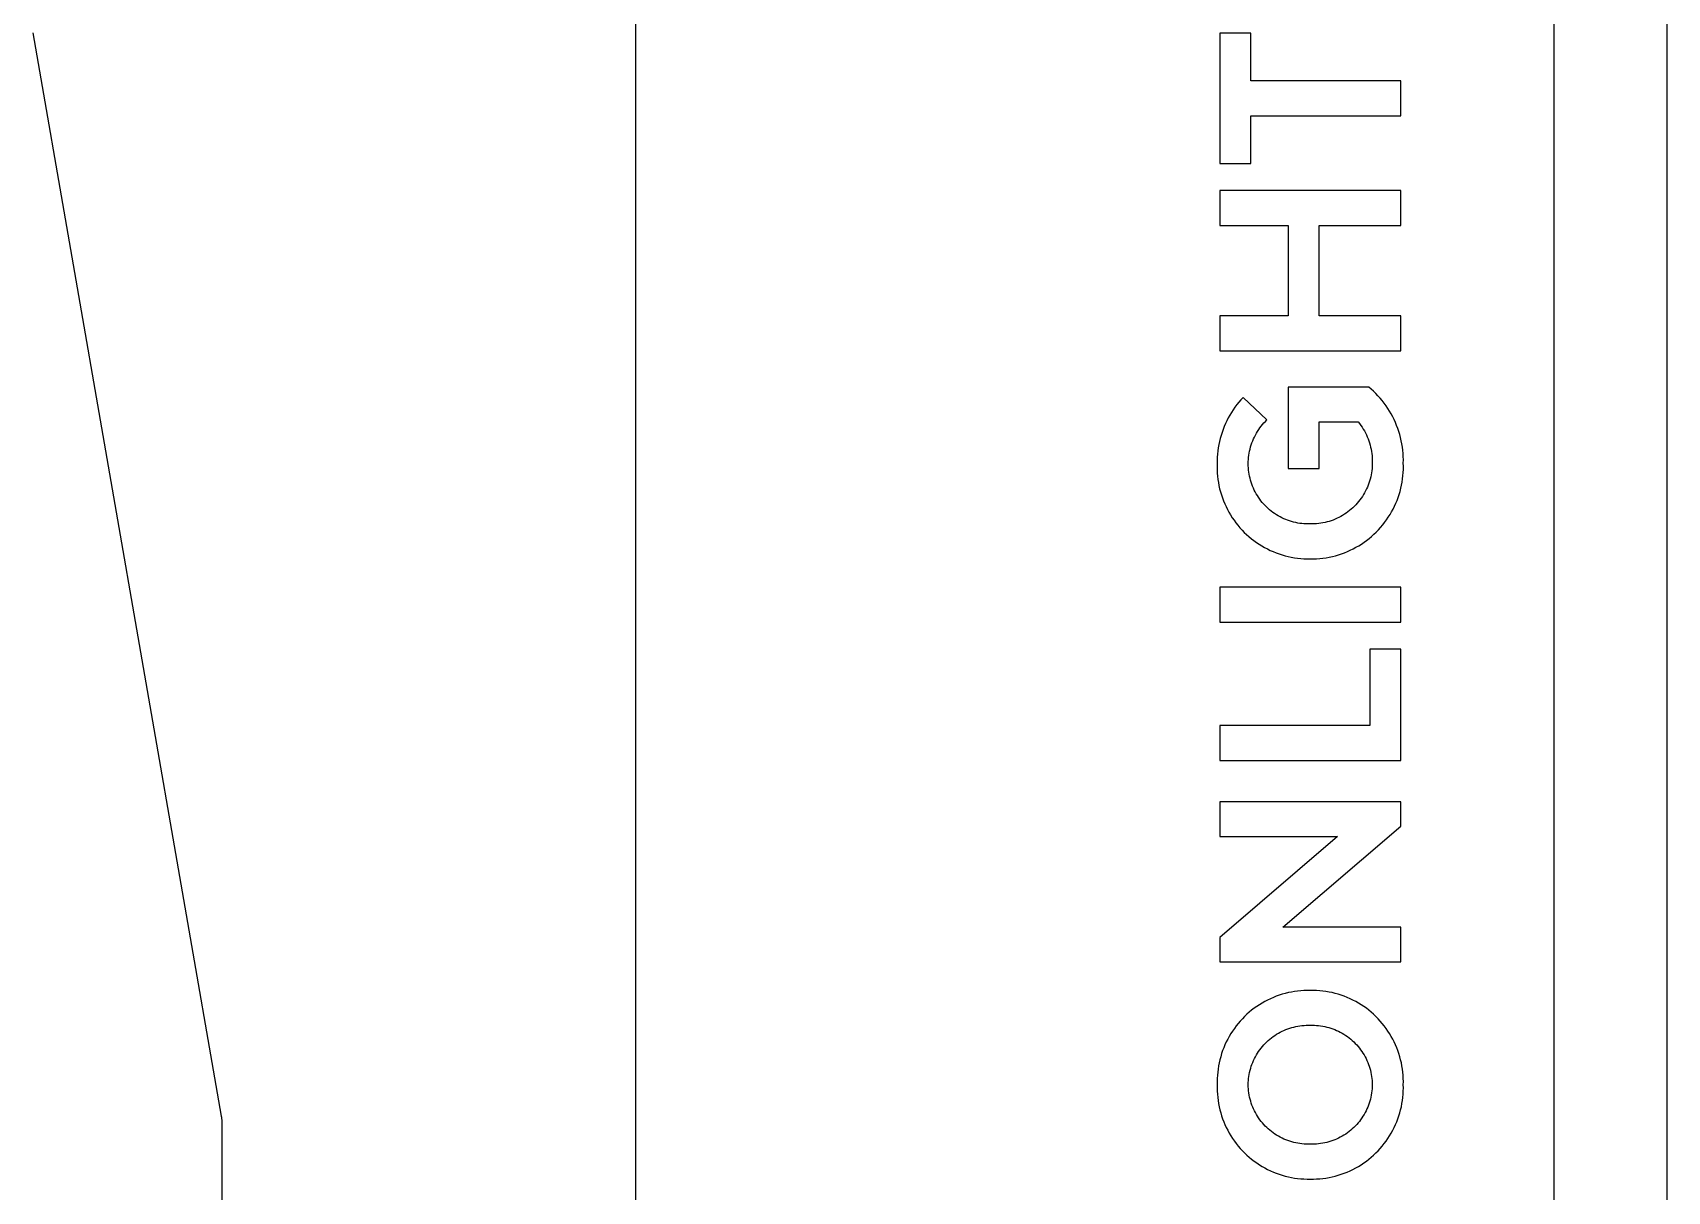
# Model space of a CAD drawing. Header units: inches. Extents: x 0 to 97, y -45 to 96.
# Drawn here: x 64.97 to 97, y 26.06 to 48.77 of the extents above; entities that cross this region are included whole.
import ezdxf

# ---------------------------------------------------------------- set-up
doc = ezdxf.new("R2010")
doc.units = ezdxf.units.IN
doc.header["$MEASUREMENT"] = 0
for name, color, linetype, true_color in [('Information', 7, 'Continuous', 0x000000), ('Outside Profiling (.78_ Depth)', 7, 'Continuous', 0x007f00), ('Pocket (.125_ Depth)', 7, 'Continuous', 0x7d26cd)]:
    doc.layers.add(name, color=color, linetype=linetype, true_color=true_color)

msp = doc.modelspace()

# ---------------------------------------------------------------- linework, layer by layer
at = {"layer": 'Information'}
msp.add_line((97, 0), (97, 96), dxfattribs=at)
at = {"layer": 'Outside Profiling (.78_ Depth)'}
for p, q in [((94.781, 20.078), (94.781, 88.724)), ((76.781, 73.439), (76.781, 4.724)), ((64.972, 48.771), (68.668, 27.536)), ((68.668, 27.536), (68.67, 27.519)), ((68.67, 27.519), (68.672, 27.502)), ((68.672, 27.502), (68.674, 27.485)), ((68.674, 27.485), (68.675, 27.468)), ((68.675, 27.468), (68.675, 27.451)), ((68.675, 27.451), (68.675, 2.686))]:
    msp.add_line(p, q, dxfattribs=at)
at = {"layer": 'Pocket (.125_ Depth)'}
for p, q in [((88.839, 48.765), (88.232, 48.765)), ((88.232, 48.765), (88.232, 46.207)), ((88.839, 47.828), (88.839, 48.765)), ((91.777, 47.828), (88.839, 47.828)), ((91.777, 47.144), (91.777, 47.828)), ((88.839, 46.207), (88.839, 47.144)), ((88.839, 47.144), (91.777, 47.144)), ((88.232, 46.207), (88.839, 46.207)), ((91.777, 45.676), (88.232, 45.676)), ((88.232, 45.676), (88.232, 44.992)), ((91.777, 44.992), (91.777, 45.676)), ((88.232, 44.992), (89.574, 44.992)), ((89.574, 44.992), (89.574, 43.219)), ((90.181, 43.219), (90.181, 44.992)), ((90.181, 44.992), (91.777, 44.992)), ((89.574, 43.219), (88.232, 43.219)), ((88.232, 43.219), (88.232, 42.536)), ((91.777, 43.219), (90.181, 43.219)), ((91.777, 42.536), (91.777, 43.219)), ((88.232, 42.536), (91.777, 42.536)), ((91.149, 41.826), (89.574, 41.826)), ((89.574, 41.826), (89.574, 40.231)), ((91.196, 41.786), (91.149, 41.826)), ((91.243, 41.744), (91.196, 41.786)), ((91.288, 41.7), (91.243, 41.744)), ((91.331, 41.654), (91.288, 41.7)), ((91.373, 41.608), (91.331, 41.654)), ((88.46, 41.33), (88.428, 41.277)), ((88.494, 41.382), (88.46, 41.33)), ((88.529, 41.433), (88.494, 41.382)), ((88.566, 41.483), (88.529, 41.433)), ((88.605, 41.531), (88.566, 41.483)), ((88.645, 41.578), (88.605, 41.531)), ((88.687, 41.624), (88.645, 41.578)), ((89.153, 41.183), (88.687, 41.624)), ((91.413, 41.56), (91.373, 41.608)), ((91.452, 41.51), (91.413, 41.56)), ((91.489, 41.459), (91.452, 41.51)), ((91.524, 41.408), (91.489, 41.459)), ((91.558, 41.354), (91.524, 41.408)), ((91.589, 41.3), (91.558, 41.354)), ((88.296, 40.996), (88.275, 40.938)), ((88.319, 41.054), (88.296, 40.996)), ((88.343, 41.111), (88.319, 41.054)), ((88.369, 41.167), (88.343, 41.111)), ((88.398, 41.222), (88.369, 41.167)), ((88.428, 41.277), (88.398, 41.222)), ((88.994, 40.991), (89.017, 41.025)), ((89.017, 41.025), (89.042, 41.059)), ((89.042, 41.059), (89.069, 41.091)), ((89.069, 41.091), (89.096, 41.123)), ((89.096, 41.123), (89.124, 41.154)), ((89.124, 41.154), (89.153, 41.183)), ((90.181, 40.231), (90.181, 41.143)), ((90.181, 41.143), (90.946, 41.143)), ((90.946, 41.143), (90.972, 41.109)), ((90.972, 41.109), (90.997, 41.074)), ((90.997, 41.074), (91.021, 41.039)), ((91.021, 41.039), (91.044, 41.003)), ((91.044, 41.003), (91.065, 40.966)), ((91.619, 41.245), (91.589, 41.3)), ((91.647, 41.189), (91.619, 41.245)), ((91.673, 41.132), (91.647, 41.189)), ((91.697, 41.074), (91.673, 41.132)), ((91.719, 41.015), (91.697, 41.074)), ((91.739, 40.956), (91.719, 41.015)), ((88.213, 40.698), (88.202, 40.637)), ((88.225, 40.758), (88.213, 40.698)), ((88.24, 40.819), (88.225, 40.758)), ((88.257, 40.879), (88.24, 40.819)), ((88.275, 40.938), (88.257, 40.879)), ((88.836, 40.652), (88.848, 40.692)), ((88.848, 40.692), (88.862, 40.731)), ((88.862, 40.731), (88.877, 40.77)), ((88.877, 40.77), (88.893, 40.808)), ((88.893, 40.808), (88.911, 40.846)), ((88.911, 40.846), (88.93, 40.883)), ((88.93, 40.883), (88.95, 40.92)), ((88.95, 40.92), (88.971, 40.956)), ((88.971, 40.956), (88.994, 40.991)), ((91.065, 40.966), (91.085, 40.928)), ((91.085, 40.928), (91.103, 40.89)), ((91.103, 40.89), (91.121, 40.851)), ((91.121, 40.851), (91.137, 40.811)), ((91.137, 40.811), (91.151, 40.771)), ((91.151, 40.771), (91.165, 40.731)), ((91.165, 40.731), (91.177, 40.69)), ((91.177, 40.69), (91.187, 40.649)), ((91.757, 40.896), (91.739, 40.956)), ((91.774, 40.835), (91.757, 40.896)), ((91.788, 40.774), (91.774, 40.835)), ((91.8, 40.712), (91.788, 40.774)), ((91.809, 40.65), (91.8, 40.712)), ((88.183, 40.451), (88.181, 40.389)), ((88.181, 40.389), (88.181, 40.327)), ((88.188, 40.513), (88.183, 40.451)), ((88.194, 40.575), (88.188, 40.513)), ((88.202, 40.637), (88.194, 40.575)), ((88.789, 40.322), (88.79, 40.364)), ((88.79, 40.364), (88.792, 40.406)), ((88.792, 40.406), (88.796, 40.447)), ((88.796, 40.447), (88.801, 40.489)), ((88.801, 40.489), (88.808, 40.53)), ((88.808, 40.53), (88.816, 40.571)), ((88.816, 40.571), (88.825, 40.611)), ((88.825, 40.611), (88.836, 40.652)), ((91.187, 40.649), (91.196, 40.607)), ((91.196, 40.607), (91.204, 40.565)), ((91.204, 40.565), (91.21, 40.523)), ((91.21, 40.523), (91.214, 40.48)), ((91.214, 40.48), (91.218, 40.438)), ((91.218, 40.438), (91.219, 40.395)), ((91.219, 40.395), (91.22, 40.353)), ((91.817, 40.588), (91.809, 40.65)), ((91.823, 40.526), (91.817, 40.588)), ((91.827, 40.463), (91.823, 40.526)), ((91.828, 40.4), (91.827, 40.463)), ((91.827, 40.337), (91.828, 40.4)), ((88.181, 40.327), (88.179, 40.265)), ((88.179, 40.265), (88.18, 40.203)), ((88.18, 40.203), (88.183, 40.141)), ((88.183, 40.141), (88.188, 40.079)), ((88.188, 40.079), (88.195, 40.017)), ((88.789, 40.281), (88.789, 40.322)), ((88.792, 40.24), (88.789, 40.281)), ((88.795, 40.199), (88.792, 40.24)), ((88.8, 40.159), (88.795, 40.199)), ((88.807, 40.118), (88.8, 40.159)), ((88.815, 40.078), (88.807, 40.118)), ((88.824, 40.038), (88.815, 40.078)), ((88.835, 39.998), (88.824, 40.038)), ((89.574, 40.231), (90.181, 40.231)), ((91.189, 40.064), (91.178, 40.023)), ((91.197, 40.104), (91.189, 40.064)), ((91.205, 40.145), (91.197, 40.104)), ((91.211, 40.187), (91.205, 40.145)), ((91.215, 40.228), (91.211, 40.187)), ((91.218, 40.269), (91.215, 40.228)), ((91.22, 40.311), (91.218, 40.269)), ((91.22, 40.353), (91.22, 40.311)), ((91.813, 40.027), (91.82, 40.088)), ((91.82, 40.088), (91.825, 40.151)), ((91.825, 40.151), (91.828, 40.213)), ((91.829, 40.275), (91.827, 40.337)), ((91.828, 40.213), (91.829, 40.275)), ((88.195, 40.017), (88.204, 39.956)), ((88.204, 39.956), (88.216, 39.894)), ((88.216, 39.894), (88.229, 39.834)), ((88.229, 39.834), (88.245, 39.774)), ((88.245, 39.774), (88.263, 39.714)), ((88.847, 39.959), (88.835, 39.998)), ((88.86, 39.92), (88.847, 39.959)), ((88.875, 39.882), (88.86, 39.92)), ((88.891, 39.844), (88.875, 39.882)), ((88.908, 39.807), (88.891, 39.844)), ((88.927, 39.77), (88.908, 39.807)), ((88.947, 39.734), (88.927, 39.77)), ((88.968, 39.699), (88.947, 39.734)), ((91.048, 39.718), (91.026, 39.683)), ((91.069, 39.754), (91.048, 39.718)), ((91.089, 39.791), (91.069, 39.754)), ((91.107, 39.828), (91.089, 39.791)), ((91.124, 39.866), (91.107, 39.828)), ((91.14, 39.905), (91.124, 39.866)), ((91.154, 39.944), (91.14, 39.905)), ((91.167, 39.983), (91.154, 39.944)), ((91.178, 40.023), (91.167, 39.983)), ((91.726, 39.664), (91.746, 39.723)), ((91.746, 39.723), (91.764, 39.782)), ((91.764, 39.782), (91.779, 39.843)), ((91.779, 39.843), (91.793, 39.904)), ((91.793, 39.904), (91.804, 39.965)), ((91.804, 39.965), (91.813, 40.027)), ((88.263, 39.714), (88.282, 39.655)), ((88.282, 39.655), (88.304, 39.597)), ((88.304, 39.597), (88.328, 39.539)), ((88.328, 39.539), (88.354, 39.483)), ((88.354, 39.483), (88.381, 39.427)), ((88.381, 39.427), (88.411, 39.372)), ((88.99, 39.665), (88.968, 39.699)), ((89.013, 39.631), (88.99, 39.665)), ((89.038, 39.598), (89.013, 39.631)), ((89.064, 39.566), (89.038, 39.598)), ((89.091, 39.535), (89.064, 39.566)), ((89.119, 39.505), (89.091, 39.535)), ((89.148, 39.476), (89.119, 39.505)), ((89.178, 39.448), (89.148, 39.476)), ((89.208, 39.421), (89.178, 39.448)), ((89.24, 39.395), (89.208, 39.421)), ((89.273, 39.37), (89.24, 39.395)), ((90.776, 39.406), (90.743, 39.381)), ((90.808, 39.433), (90.776, 39.406)), ((90.839, 39.461), (90.808, 39.433)), ((90.869, 39.49), (90.839, 39.461)), ((90.898, 39.519), (90.869, 39.49)), ((90.926, 39.55), (90.898, 39.519)), ((90.952, 39.582), (90.926, 39.55)), ((90.978, 39.615), (90.952, 39.582)), ((91.003, 39.649), (90.978, 39.615)), ((91.026, 39.683), (91.003, 39.649)), ((91.598, 39.38), (91.628, 39.435)), ((91.628, 39.435), (91.655, 39.491)), ((91.655, 39.491), (91.681, 39.547)), ((91.681, 39.547), (91.705, 39.605)), ((91.705, 39.605), (91.726, 39.664)), ((88.411, 39.372), (88.442, 39.319)), ((88.442, 39.319), (88.476, 39.266)), ((88.476, 39.266), (88.511, 39.215)), ((88.511, 39.215), (88.548, 39.165)), ((88.548, 39.165), (88.586, 39.116)), ((88.586, 39.116), (88.626, 39.068)), ((89.306, 39.346), (89.273, 39.37)), ((89.341, 39.324), (89.306, 39.346)), ((89.376, 39.303), (89.341, 39.324)), ((89.412, 39.283), (89.376, 39.303)), ((89.448, 39.264), (89.412, 39.283)), ((89.485, 39.246), (89.448, 39.264)), ((89.523, 39.23), (89.485, 39.246)), ((89.561, 39.215), (89.523, 39.23)), ((89.6, 39.202), (89.561, 39.215)), ((89.639, 39.189), (89.6, 39.202)), ((89.679, 39.179), (89.639, 39.189)), ((89.719, 39.169), (89.679, 39.179)), ((89.759, 39.161), (89.719, 39.169)), ((89.799, 39.154), (89.759, 39.161)), ((89.84, 39.149), (89.799, 39.154)), ((89.881, 39.145), (89.84, 39.149)), ((89.922, 39.143), (89.881, 39.145)), ((89.963, 39.142), (89.922, 39.143)), ((90.004, 39.142), (89.963, 39.142)), ((90.046, 39.142), (90.004, 39.142)), ((90.087, 39.144), (90.046, 39.142)), ((90.129, 39.146), (90.087, 39.144)), ((90.17, 39.151), (90.129, 39.146)), ((90.211, 39.156), (90.17, 39.151)), ((90.252, 39.164), (90.211, 39.156)), ((90.293, 39.172), (90.252, 39.164)), ((90.334, 39.182), (90.293, 39.172)), ((90.374, 39.193), (90.334, 39.182)), ((90.413, 39.206), (90.374, 39.193)), ((90.452, 39.22), (90.413, 39.206)), ((90.491, 39.236), (90.452, 39.22)), ((90.529, 39.253), (90.491, 39.236)), ((90.566, 39.271), (90.529, 39.253)), ((90.603, 39.29), (90.566, 39.271)), ((90.639, 39.311), (90.603, 39.29)), ((90.675, 39.333), (90.639, 39.311)), ((90.709, 39.356), (90.675, 39.333)), ((90.743, 39.381), (90.709, 39.356)), ((91.341, 39.029), (91.383, 39.075)), ((91.383, 39.075), (91.423, 39.123)), ((91.423, 39.123), (91.462, 39.172)), ((91.462, 39.172), (91.498, 39.222)), ((91.498, 39.222), (91.533, 39.273)), ((91.533, 39.273), (91.567, 39.326)), ((91.567, 39.326), (91.598, 39.38)), ((88.626, 39.068), (88.668, 39.023)), ((88.668, 39.023), (88.712, 38.978)), ((88.712, 38.978), (88.757, 38.935)), ((88.757, 38.935), (88.803, 38.894)), ((88.803, 38.894), (88.851, 38.854)), ((88.851, 38.854), (88.9, 38.816)), ((88.9, 38.816), (88.95, 38.779)), ((88.95, 38.779), (89.002, 38.745)), ((91.007, 38.749), (91.059, 38.784)), ((91.059, 38.784), (91.109, 38.821)), ((91.109, 38.821), (91.158, 38.859)), ((91.158, 38.859), (91.206, 38.899)), ((91.206, 38.899), (91.253, 38.941)), ((91.253, 38.941), (91.298, 38.984)), ((91.298, 38.984), (91.341, 39.029)), ((89.002, 38.745), (89.055, 38.712)), ((89.055, 38.712), (89.109, 38.681)), ((89.109, 38.681), (89.164, 38.652)), ((89.164, 38.652), (89.22, 38.625)), ((89.22, 38.625), (89.277, 38.6)), ((89.277, 38.6), (89.334, 38.577)), ((89.334, 38.577), (89.393, 38.555)), ((89.393, 38.555), (89.452, 38.536)), ((89.452, 38.536), (89.512, 38.519)), ((89.512, 38.519), (89.572, 38.504)), ((89.572, 38.504), (89.633, 38.491)), ((89.633, 38.491), (89.694, 38.48)), ((89.694, 38.48), (89.756, 38.472)), ((89.756, 38.472), (89.818, 38.465)), ((89.818, 38.465), (89.88, 38.461)), ((89.88, 38.461), (89.942, 38.459)), ((89.942, 38.459), (90.004, 38.459)), ((90.004, 38.459), (90.066, 38.459)), ((90.066, 38.459), (90.129, 38.461)), ((90.129, 38.461), (90.191, 38.466)), ((90.191, 38.466), (90.253, 38.473)), ((90.253, 38.473), (90.315, 38.482)), ((90.315, 38.482), (90.376, 38.493)), ((90.376, 38.493), (90.437, 38.506)), ((90.437, 38.506), (90.497, 38.521)), ((90.497, 38.521), (90.557, 38.539)), ((90.557, 38.539), (90.616, 38.558)), ((90.616, 38.558), (90.675, 38.58)), ((90.675, 38.58), (90.733, 38.603)), ((90.733, 38.603), (90.789, 38.629)), ((90.789, 38.629), (90.845, 38.656)), ((90.845, 38.656), (90.9, 38.685)), ((90.9, 38.685), (90.954, 38.716)), ((90.954, 38.716), (91.007, 38.749)), ((91.777, 37.901), (88.232, 37.901)), ((88.232, 37.901), (88.232, 37.218)), ((91.777, 37.218), (91.777, 37.901)), ((88.232, 37.218), (91.777, 37.218)), ((91.777, 36.686), (91.169, 36.686)), ((91.169, 36.686), (91.169, 35.192)), ((91.777, 34.508), (91.777, 36.686)), ((91.169, 35.192), (88.232, 35.192)), ((88.232, 35.192), (88.232, 34.508)), ((88.232, 34.508), (91.777, 34.508)), ((91.777, 33.698), (88.232, 33.698)), ((88.232, 33.698), (88.232, 33.014)), ((91.777, 33.217), (91.777, 33.698)), ((88.232, 33.014), (90.541, 33.014)), ((90.541, 33.014), (88.232, 31.039)), ((89.467, 31.242), (91.777, 33.217)), ((91.777, 31.242), (89.467, 31.242)), ((91.777, 30.558), (91.777, 31.242)), ((88.232, 31.039), (88.232, 30.558)), ((88.232, 30.558), (91.777, 30.558)), ((89.169, 29.811), (89.114, 29.783)), ((89.224, 29.838), (89.169, 29.811)), ((89.281, 29.863), (89.224, 29.838)), ((89.338, 29.886), (89.281, 29.863)), ((89.396, 29.907), (89.338, 29.886)), ((89.455, 29.925), (89.396, 29.907)), ((89.515, 29.942), (89.455, 29.925)), ((89.575, 29.957), (89.515, 29.942)), ((89.635, 29.969), (89.575, 29.957)), ((89.696, 29.98), (89.635, 29.969)), ((89.757, 29.988), (89.696, 29.98)), ((89.819, 29.995), (89.757, 29.988)), ((89.881, 29.999), (89.819, 29.995)), ((89.942, 30.001), (89.881, 29.999)), ((90.004, 30.001), (89.942, 30.001)), ((90.066, 30.001), (90.004, 30.001)), ((90.128, 29.999), (90.066, 30.001)), ((90.189, 29.995), (90.128, 29.999)), ((90.251, 29.988), (90.189, 29.995)), ((90.312, 29.98), (90.251, 29.988)), ((90.373, 29.969), (90.312, 29.98)), ((90.433, 29.957), (90.373, 29.969)), ((90.493, 29.942), (90.433, 29.957)), ((90.553, 29.925), (90.493, 29.942)), ((90.612, 29.907), (90.553, 29.925)), ((90.67, 29.886), (90.612, 29.907)), ((90.727, 29.863), (90.67, 29.886)), ((90.784, 29.838), (90.727, 29.863)), ((90.84, 29.811), (90.784, 29.838)), ((90.894, 29.783), (90.84, 29.811)), ((88.718, 29.49), (88.674, 29.446)), ((88.762, 29.532), (88.718, 29.49)), ((88.809, 29.573), (88.762, 29.532)), ((88.856, 29.612), (88.809, 29.573)), ((88.906, 29.65), (88.856, 29.612)), ((88.956, 29.686), (88.906, 29.65)), ((89.007, 29.72), (88.956, 29.686)), ((89.06, 29.752), (89.007, 29.72)), ((89.114, 29.783), (89.06, 29.752)), ((90.948, 29.752), (90.894, 29.783)), ((91.001, 29.72), (90.948, 29.752)), ((91.052, 29.686), (91.001, 29.72)), ((91.103, 29.65), (91.052, 29.686)), ((91.152, 29.612), (91.103, 29.65)), ((91.199, 29.573), (91.152, 29.612)), ((91.246, 29.532), (91.199, 29.573)), ((91.291, 29.49), (91.246, 29.532)), ((91.334, 29.446), (91.291, 29.49)), ((88.448, 29.153), (88.416, 29.1)), ((88.481, 29.205), (88.448, 29.153)), ((88.517, 29.255), (88.481, 29.205)), ((88.553, 29.305), (88.517, 29.255)), ((88.592, 29.353), (88.553, 29.305)), ((88.632, 29.4), (88.592, 29.353)), ((88.674, 29.446), (88.632, 29.4)), ((89.344, 29.14), (89.379, 29.161)), ((89.379, 29.161), (89.415, 29.181)), ((89.415, 29.181), (89.451, 29.199)), ((89.451, 29.199), (89.488, 29.217)), ((89.488, 29.217), (89.526, 29.232)), ((89.526, 29.232), (89.564, 29.247)), ((89.564, 29.247), (89.602, 29.26)), ((89.602, 29.26), (89.641, 29.272)), ((89.641, 29.272), (89.681, 29.283)), ((89.681, 29.283), (89.72, 29.292)), ((89.72, 29.292), (89.76, 29.3)), ((89.76, 29.3), (89.801, 29.306)), ((89.801, 29.306), (89.841, 29.311)), ((89.841, 29.311), (89.882, 29.315)), ((89.882, 29.315), (89.923, 29.317)), ((89.923, 29.317), (89.963, 29.318)), ((89.963, 29.318), (90.004, 29.317)), ((90.004, 29.317), (90.045, 29.318)), ((90.045, 29.318), (90.086, 29.317)), ((90.086, 29.317), (90.126, 29.315)), ((90.126, 29.315), (90.167, 29.311)), ((90.167, 29.311), (90.207, 29.306)), ((90.207, 29.306), (90.248, 29.3)), ((90.248, 29.3), (90.288, 29.292)), ((90.288, 29.292), (90.328, 29.283)), ((90.328, 29.283), (90.367, 29.272)), ((90.367, 29.272), (90.406, 29.26)), ((90.406, 29.26), (90.444, 29.247)), ((90.444, 29.247), (90.483, 29.232)), ((90.483, 29.232), (90.52, 29.217)), ((90.52, 29.217), (90.557, 29.199)), ((90.557, 29.199), (90.593, 29.181)), ((90.593, 29.181), (90.629, 29.161)), ((90.629, 29.161), (90.664, 29.14)), ((91.376, 29.4), (91.334, 29.446)), ((91.416, 29.353), (91.376, 29.4)), ((91.455, 29.305), (91.416, 29.353)), ((91.492, 29.255), (91.455, 29.305)), ((91.527, 29.205), (91.492, 29.255)), ((91.56, 29.153), (91.527, 29.205)), ((91.592, 29.1), (91.56, 29.153)), ((88.309, 28.877), (88.287, 28.82)), ((88.333, 28.934), (88.309, 28.877)), ((88.359, 28.99), (88.333, 28.934)), ((88.387, 29.045), (88.359, 28.99)), ((88.416, 29.1), (88.387, 29.045)), ((88.993, 28.804), (89.017, 28.837)), ((89.017, 28.837), (89.042, 28.87)), ((89.042, 28.87), (89.067, 28.901)), ((89.067, 28.901), (89.094, 28.932)), ((89.094, 28.932), (89.122, 28.962)), ((89.122, 28.962), (89.151, 28.991)), ((89.151, 28.991), (89.181, 29.018)), ((89.181, 29.018), (89.212, 29.045)), ((89.212, 29.045), (89.244, 29.07)), ((89.244, 29.07), (89.276, 29.095)), ((89.276, 29.095), (89.31, 29.118)), ((89.31, 29.118), (89.344, 29.14)), ((90.664, 29.14), (90.698, 29.118)), ((90.698, 29.118), (90.732, 29.095)), ((90.732, 29.095), (90.765, 29.07)), ((90.765, 29.07), (90.796, 29.045)), ((90.796, 29.045), (90.827, 29.018)), ((90.827, 29.018), (90.857, 28.991)), ((90.857, 28.991), (90.886, 28.962)), ((90.886, 28.962), (90.914, 28.932)), ((90.914, 28.932), (90.941, 28.901)), ((90.941, 28.901), (90.967, 28.87)), ((90.967, 28.87), (90.991, 28.837)), ((90.991, 28.837), (91.015, 28.804)), ((91.622, 29.045), (91.592, 29.1)), ((91.65, 28.99), (91.622, 29.045)), ((91.676, 28.934), (91.65, 28.99)), ((91.7, 28.877), (91.676, 28.934)), ((91.722, 28.82), (91.7, 28.877)), ((88.207, 28.521), (88.197, 28.46)), ((88.219, 28.582), (88.207, 28.521)), ((88.233, 28.642), (88.219, 28.582)), ((88.249, 28.702), (88.233, 28.642)), ((88.267, 28.761), (88.249, 28.702)), ((88.287, 28.82), (88.267, 28.761)), ((88.837, 28.474), (88.849, 28.513)), ((88.849, 28.513), (88.862, 28.551)), ((88.862, 28.551), (88.877, 28.589)), ((88.877, 28.589), (88.893, 28.627)), ((88.893, 28.627), (88.911, 28.663)), ((88.911, 28.663), (88.93, 28.7)), ((88.93, 28.7), (88.95, 28.735)), ((88.95, 28.735), (88.971, 28.77)), ((88.971, 28.77), (88.993, 28.804)), ((91.015, 28.804), (91.037, 28.77)), ((91.037, 28.77), (91.059, 28.735)), ((91.059, 28.735), (91.079, 28.7)), ((91.079, 28.7), (91.097, 28.663)), ((91.097, 28.663), (91.115, 28.627)), ((91.115, 28.627), (91.131, 28.589)), ((91.131, 28.589), (91.146, 28.551)), ((91.146, 28.551), (91.159, 28.513)), ((91.159, 28.513), (91.172, 28.474)), ((91.742, 28.761), (91.722, 28.82)), ((91.76, 28.702), (91.742, 28.761)), ((91.775, 28.642), (91.76, 28.702)), ((91.789, 28.582), (91.775, 28.642)), ((91.801, 28.521), (91.789, 28.582)), ((91.811, 28.46), (91.801, 28.521)), ((88.181, 28.276), (88.18, 28.214)), ((88.18, 28.214), (88.181, 28.152)), ((88.184, 28.337), (88.181, 28.276)), ((88.19, 28.399), (88.184, 28.337)), ((88.197, 28.46), (88.19, 28.399)), ((88.789, 28.152), (88.79, 28.193)), ((88.79, 28.193), (88.792, 28.234)), ((88.792, 28.234), (88.796, 28.274)), ((88.796, 28.274), (88.801, 28.315)), ((88.801, 28.315), (88.808, 28.355)), ((88.808, 28.355), (88.816, 28.395)), ((88.816, 28.395), (88.826, 28.435)), ((88.826, 28.435), (88.837, 28.474)), ((91.172, 28.474), (91.182, 28.435)), ((91.182, 28.435), (91.192, 28.395)), ((91.192, 28.395), (91.2, 28.355)), ((91.2, 28.355), (91.207, 28.315)), ((91.207, 28.315), (91.212, 28.274)), ((91.212, 28.274), (91.216, 28.234)), ((91.216, 28.234), (91.219, 28.193)), ((91.219, 28.193), (91.22, 28.152)), ((91.818, 28.399), (91.811, 28.46)), ((91.824, 28.337), (91.818, 28.399)), ((91.827, 28.276), (91.824, 28.337)), ((91.828, 28.214), (91.827, 28.276)), ((91.827, 28.152), (91.828, 28.214)), ((88.181, 28.152), (88.18, 28.09)), ((88.18, 28.09), (88.181, 28.029)), ((88.181, 28.029), (88.184, 27.967)), ((88.184, 27.967), (88.19, 27.905)), ((88.19, 27.905), (88.197, 27.844)), ((88.79, 28.111), (88.789, 28.152)), ((88.792, 28.071), (88.79, 28.111)), ((88.796, 28.03), (88.792, 28.071)), ((88.801, 27.99), (88.796, 28.03)), ((88.808, 27.949), (88.801, 27.99)), ((88.816, 27.909), (88.808, 27.949)), ((88.826, 27.87), (88.816, 27.909)), ((88.837, 27.831), (88.826, 27.87)), ((91.182, 27.87), (91.172, 27.831)), ((91.192, 27.909), (91.182, 27.87)), ((91.2, 27.949), (91.192, 27.909)), ((91.207, 27.99), (91.2, 27.949)), ((91.212, 28.03), (91.207, 27.99)), ((91.216, 28.071), (91.212, 28.03)), ((91.219, 28.111), (91.216, 28.071)), ((91.22, 28.152), (91.219, 28.111)), ((91.811, 27.844), (91.818, 27.905)), ((91.818, 27.905), (91.824, 27.967)), ((91.824, 27.967), (91.827, 28.029)), ((91.828, 28.09), (91.827, 28.152)), ((91.827, 28.029), (91.828, 28.09)), ((88.197, 27.844), (88.207, 27.783)), ((88.207, 27.783), (88.219, 27.722)), ((88.219, 27.722), (88.233, 27.662)), ((88.233, 27.662), (88.249, 27.602)), ((88.249, 27.602), (88.267, 27.543)), ((88.849, 27.792), (88.837, 27.831)), ((88.862, 27.753), (88.849, 27.792)), ((88.877, 27.715), (88.862, 27.753)), ((88.893, 27.678), (88.877, 27.715)), ((88.911, 27.641), (88.893, 27.678)), ((88.93, 27.605), (88.911, 27.641)), ((88.95, 27.569), (88.93, 27.605)), ((88.971, 27.534), (88.95, 27.569)), ((91.059, 27.569), (91.037, 27.534)), ((91.079, 27.605), (91.059, 27.569)), ((91.097, 27.641), (91.079, 27.605)), ((91.115, 27.678), (91.097, 27.641)), ((91.131, 27.715), (91.115, 27.678)), ((91.146, 27.753), (91.131, 27.715)), ((91.159, 27.792), (91.146, 27.753)), ((91.172, 27.831), (91.159, 27.792)), ((91.742, 27.543), (91.76, 27.602)), ((91.76, 27.602), (91.775, 27.662)), ((91.775, 27.662), (91.789, 27.722)), ((91.789, 27.722), (91.801, 27.783)), ((91.801, 27.783), (91.811, 27.844)), ((88.267, 27.543), (88.287, 27.485)), ((88.287, 27.485), (88.309, 27.427)), ((88.309, 27.427), (88.333, 27.37)), ((88.333, 27.37), (88.359, 27.314)), ((88.359, 27.314), (88.387, 27.259)), ((88.387, 27.259), (88.416, 27.205)), ((88.993, 27.5), (88.971, 27.534)), ((89.017, 27.467), (88.993, 27.5)), ((89.042, 27.434), (89.017, 27.467)), ((89.067, 27.403), (89.042, 27.434)), ((89.094, 27.372), (89.067, 27.403)), ((89.122, 27.343), (89.094, 27.372)), ((89.151, 27.314), (89.122, 27.343)), ((89.181, 27.286), (89.151, 27.314)), ((89.212, 27.259), (89.181, 27.286)), ((89.244, 27.234), (89.212, 27.259)), ((89.276, 27.209), (89.244, 27.234)), ((90.765, 27.234), (90.732, 27.209)), ((90.796, 27.259), (90.765, 27.234)), ((90.827, 27.286), (90.796, 27.259)), ((90.857, 27.314), (90.827, 27.286)), ((90.886, 27.343), (90.857, 27.314)), ((90.914, 27.372), (90.886, 27.343)), ((90.941, 27.403), (90.914, 27.372)), ((90.967, 27.434), (90.941, 27.403)), ((90.991, 27.467), (90.967, 27.434)), ((91.015, 27.5), (90.991, 27.467)), ((91.037, 27.534), (91.015, 27.5)), ((91.592, 27.205), (91.622, 27.259)), ((91.622, 27.259), (91.65, 27.314)), ((91.65, 27.314), (91.676, 27.37)), ((91.676, 27.37), (91.7, 27.427)), ((91.7, 27.427), (91.722, 27.485)), ((91.722, 27.485), (91.742, 27.543)), ((88.416, 27.205), (88.448, 27.152)), ((88.448, 27.152), (88.481, 27.1)), ((88.481, 27.1), (88.517, 27.049)), ((88.517, 27.049), (88.553, 26.999)), ((88.553, 26.999), (88.592, 26.951)), ((88.592, 26.951), (88.632, 26.904)), ((88.632, 26.904), (88.674, 26.859)), ((89.31, 27.186), (89.276, 27.209)), ((89.344, 27.164), (89.31, 27.186)), ((89.379, 27.143), (89.344, 27.164)), ((89.415, 27.123), (89.379, 27.143)), ((89.451, 27.105), (89.415, 27.123)), ((89.488, 27.088), (89.451, 27.105)), ((89.526, 27.072), (89.488, 27.088)), ((89.564, 27.057), (89.526, 27.072)), ((89.602, 27.044), (89.564, 27.057)), ((89.641, 27.032), (89.602, 27.044)), ((89.681, 27.022), (89.641, 27.032)), ((89.72, 27.012), (89.681, 27.022)), ((89.76, 27.005), (89.72, 27.012)), ((89.801, 26.998), (89.76, 27.005)), ((89.841, 26.993), (89.801, 26.998)), ((89.882, 26.99), (89.841, 26.993)), ((89.923, 26.987), (89.882, 26.99)), ((89.963, 26.987), (89.923, 26.987)), ((90.004, 26.987), (89.963, 26.987)), ((90.045, 26.987), (90.004, 26.987)), ((90.086, 26.987), (90.045, 26.987)), ((90.126, 26.99), (90.086, 26.987)), ((90.167, 26.993), (90.126, 26.99)), ((90.207, 26.998), (90.167, 26.993)), ((90.248, 27.005), (90.207, 26.998)), ((90.288, 27.012), (90.248, 27.005)), ((90.328, 27.022), (90.288, 27.012)), ((90.367, 27.032), (90.328, 27.022)), ((90.406, 27.044), (90.367, 27.032)), ((90.444, 27.057), (90.406, 27.044)), ((90.483, 27.072), (90.444, 27.057)), ((90.52, 27.088), (90.483, 27.072)), ((90.557, 27.105), (90.52, 27.088)), ((90.593, 27.123), (90.557, 27.105)), ((90.629, 27.143), (90.593, 27.123)), ((90.664, 27.164), (90.629, 27.143)), ((90.698, 27.186), (90.664, 27.164)), ((90.732, 27.209), (90.698, 27.186)), ((91.334, 26.859), (91.376, 26.904)), ((91.376, 26.904), (91.416, 26.951)), ((91.416, 26.951), (91.455, 26.999)), ((91.455, 26.999), (91.492, 27.049)), ((91.492, 27.049), (91.527, 27.1)), ((91.527, 27.1), (91.56, 27.152)), ((91.56, 27.152), (91.592, 27.205)), ((88.674, 26.859), (88.718, 26.815)), ((88.718, 26.815), (88.762, 26.772)), ((88.762, 26.772), (88.809, 26.731)), ((88.809, 26.731), (88.856, 26.692)), ((88.856, 26.692), (88.906, 26.654)), ((88.906, 26.654), (88.956, 26.619)), ((88.956, 26.619), (89.007, 26.584)), ((89.007, 26.584), (89.06, 26.552)), ((90.948, 26.552), (91.001, 26.584)), ((91.001, 26.584), (91.052, 26.619)), ((91.052, 26.619), (91.103, 26.654)), ((91.103, 26.654), (91.152, 26.692)), ((91.152, 26.692), (91.199, 26.731)), ((91.199, 26.731), (91.246, 26.772)), ((91.246, 26.772), (91.291, 26.815)), ((91.291, 26.815), (91.334, 26.859)), ((89.06, 26.552), (89.114, 26.522)), ((89.114, 26.522), (89.169, 26.493)), ((89.169, 26.493), (89.224, 26.466)), ((89.224, 26.466), (89.281, 26.441)), ((89.281, 26.441), (89.338, 26.419)), ((89.338, 26.419), (89.396, 26.398)), ((89.396, 26.398), (89.455, 26.379)), ((89.455, 26.379), (89.515, 26.362)), ((89.515, 26.362), (89.575, 26.348)), ((89.575, 26.348), (89.635, 26.335)), ((89.635, 26.335), (89.696, 26.324)), ((89.696, 26.324), (89.757, 26.316)), ((89.757, 26.316), (89.819, 26.31)), ((89.819, 26.31), (89.881, 26.306)), ((89.881, 26.306), (89.942, 26.304)), ((89.942, 26.304), (90.004, 26.304)), ((90.004, 26.304), (90.066, 26.304)), ((90.066, 26.304), (90.128, 26.306)), ((90.128, 26.306), (90.189, 26.31)), ((90.189, 26.31), (90.251, 26.316)), ((90.251, 26.316), (90.312, 26.324)), ((90.312, 26.324), (90.373, 26.335)), ((90.373, 26.335), (90.433, 26.348)), ((90.433, 26.348), (90.493, 26.362)), ((90.493, 26.362), (90.553, 26.379)), ((90.553, 26.379), (90.612, 26.398)), ((90.612, 26.398), (90.67, 26.419)), ((90.67, 26.419), (90.727, 26.441)), ((90.727, 26.441), (90.784, 26.466)), ((90.784, 26.466), (90.84, 26.493)), ((90.84, 26.493), (90.894, 26.522)), ((90.894, 26.522), (90.948, 26.552))]:
    msp.add_line(p, q, dxfattribs=at)

doc.saveas('drawing.dxf')
